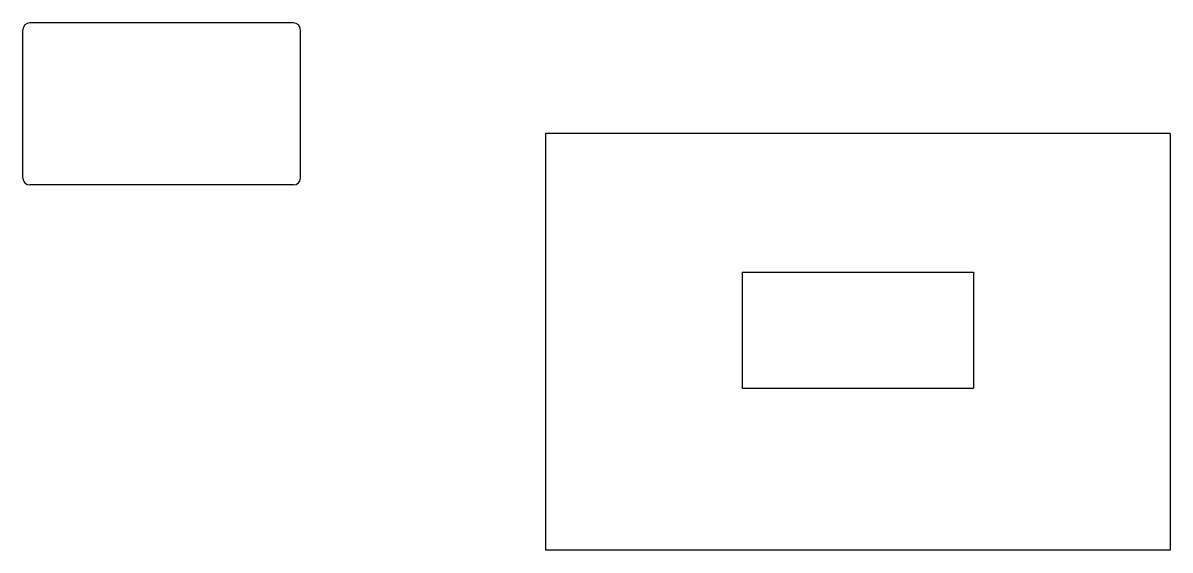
# Model space of a CAD drawing. Extents: x -361 to 135, y -113 to 115.
import ezdxf

# ---------------------------------------------------------------- set-up
doc = ezdxf.new("R2010")
doc.units = 0
doc.header["$MEASUREMENT"] = 0
doc.layers.add('MODELSKETCH_VISIBLE', color=7, linetype='CONTINUOUS')

msp = doc.modelspace()

# ---------------------------------------------------------------- linework, layer by layer
at = {"layer": 'MODELSKETCH_VISIBLE'}
for p, q in [((-243.98, 115.14), (-357.98, 115.14)), ((-360.98, 48.14), (-360.98, 112.14)), ((-240.98, 48.14), (-240.98, 112.14)), ((135, 67.39), (-135, 67.39)), ((-135, 67.39), (-135, -112.61)), ((135, 67.39), (135, -112.61)), ((-243.98, 45.14), (-357.98, 45.14)), ((-50, 7.39), (-50, -42.61)), ((-50, 7.39), (50, 7.39)), ((50, 7.39), (50, -42.61)), ((-50, -42.61), (50, -42.61)), ((135, -112.61), (-135, -112.61))]:
    msp.add_line(p, q, dxfattribs=at)
for centre, start, end in [((-357.98, 112.14), 90, 180), ((-243.98, 112.14), 0, 90), ((-357.98, 48.14), 180, 270), ((-243.98, 48.14), 270, 0)]:
    msp.add_arc(centre, 3, start, end, dxfattribs=at)

doc.saveas('drawing.dxf')
